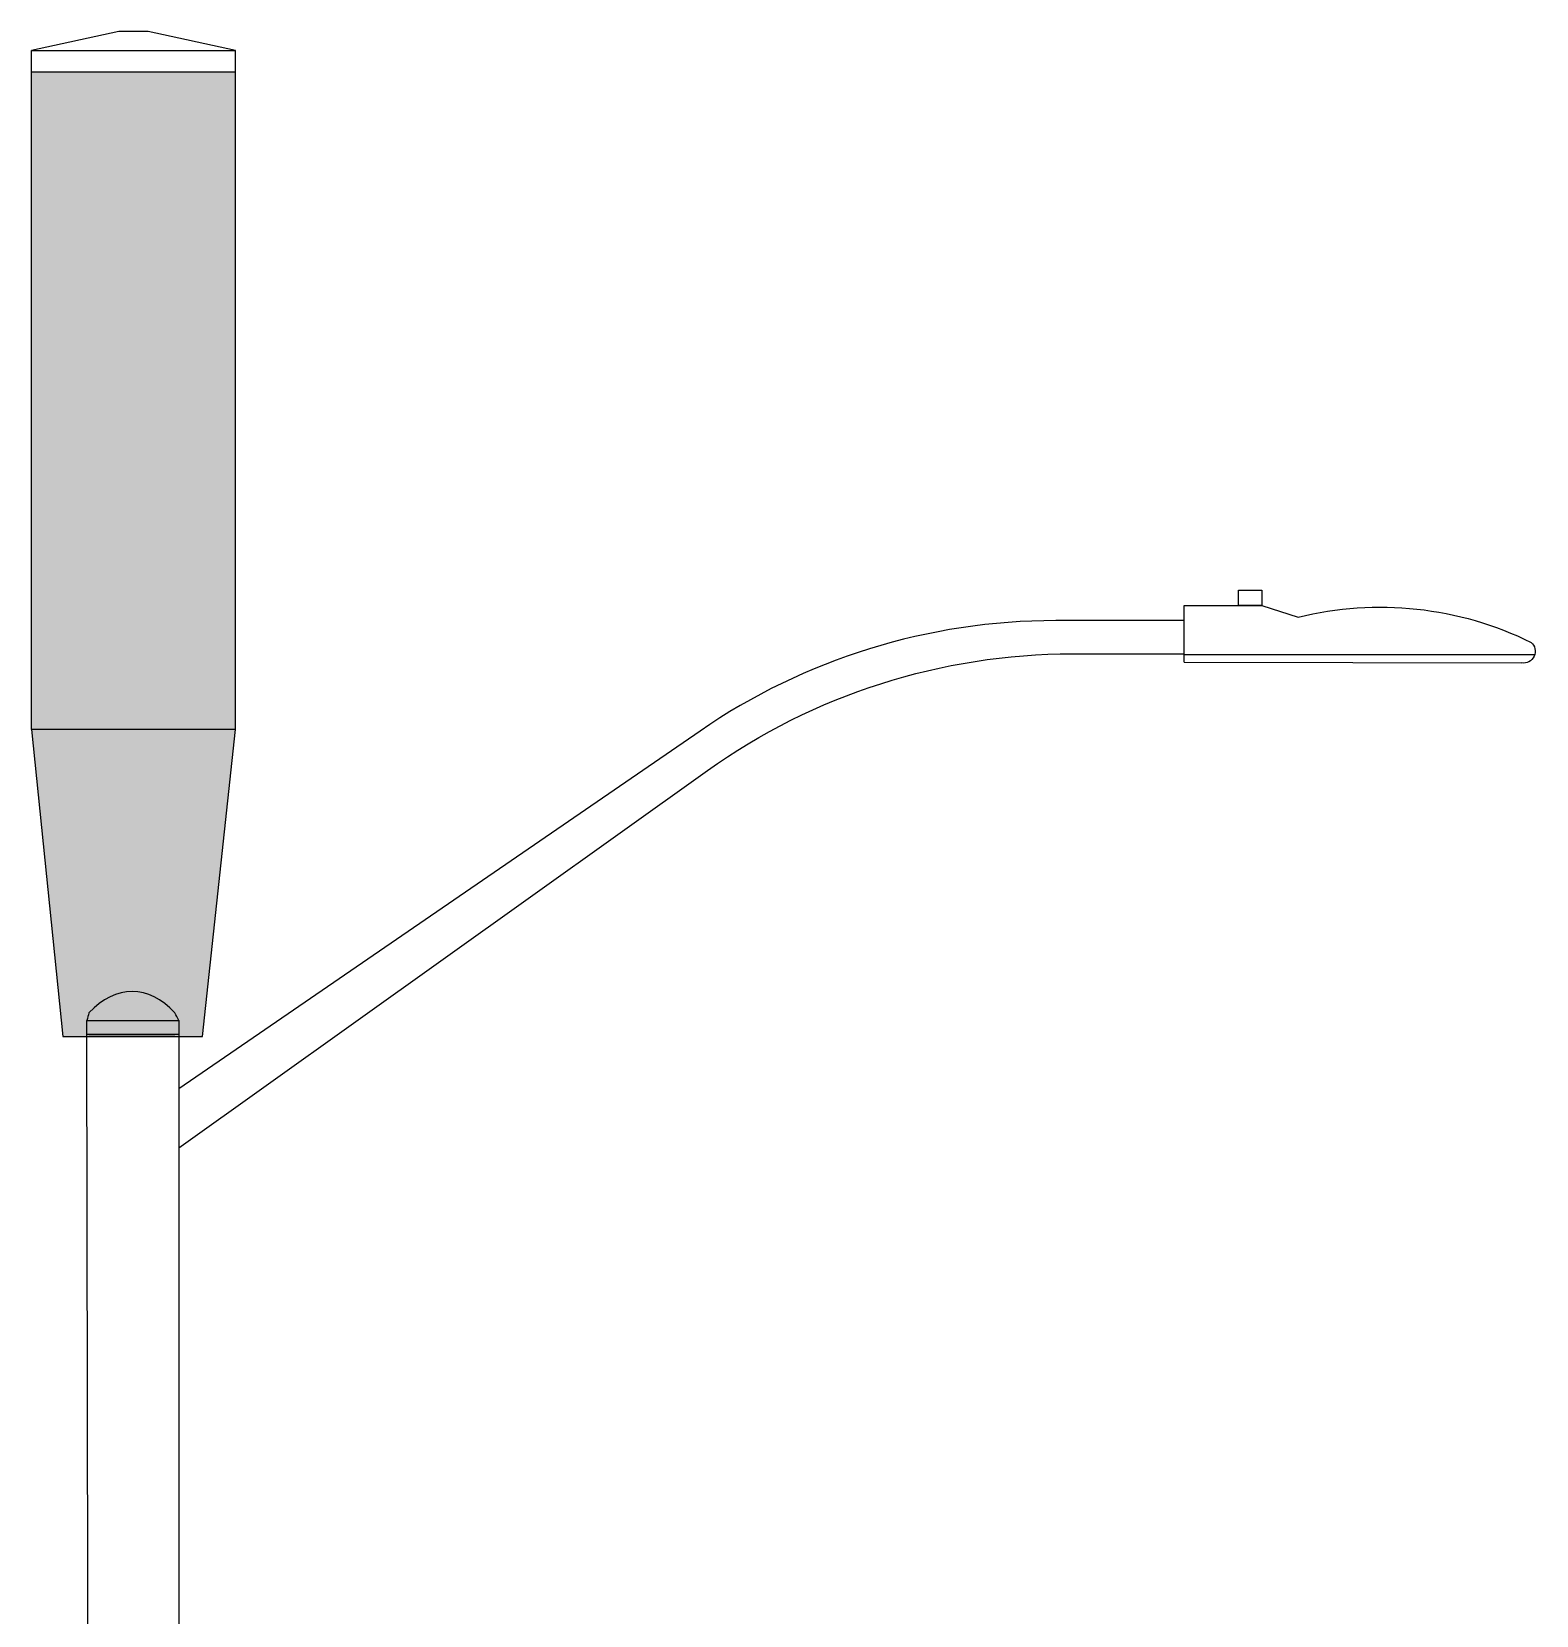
# Model space of a CAD drawing. Header units: inches. Extents: x -12627 to 89034, y -36671 to 6536.
# Drawn here: x 2108.1 to 2215.9, y -4325 to -4211.6 of the extents above; entities that cross this region are included whole.
import ezdxf

# ---------------------------------------------------------------- set-up
doc = ezdxf.new("R2010")
doc.units = ezdxf.units.IN
doc.header["$MEASUREMENT"] = 0
doc.set_wipeout_variables(frame=1)
doc.layers.add('07 (E) Equipment', color=1, linetype='Continuous')
doc.layers.add('11 (P) Equipment', color=170, linetype='Continuous')

# ---------------------------------------------------------------- blocks, each defined once
blk = doc.blocks.new('A$C602c45ab')
blk.add_lwpolyline([(77.58, 36.73), (75.9, 36.73), (75.9, 37.85), (77.58, 37.85)], close=True)
for points in [[(72, 32.67), (72, 36.73), (77.58, 36.73), (80.17, 35.9)], [(72, 35.04), (72, 35.37)], [(72, 33.23), (97.12, 33.23)], [(72, 32.67), (96.18, 32.63)]]:
    blk.add_lwpolyline(points)
blk.add_lwpolyline([(80.17, 35.9, -0.177652), (96.86, 34.1, -0.760415), (96.18, 32.63)], format="xyb")
blk.add_lwpolyline([(37.33, 27.75), (0, 2.11), (0, -2.11), (37.86, 24.91, -0.156209), (64, 33.28), (72, 33.28), (72, 35.66), (62.81, 35.66, 0.151622)], format="xyb", close=True)
blk = doc.blocks.new('A$C2D5D0226')
at = {"layer": '11 (P) Equipment', "true_color": 0xffffff, "transparency": 33554684}
h = blk.add_hatch(color=7, dxfattribs=at)
h.dxf.hatch_style = 1
h.paths.add_polyline_path([(7.35, 69.1), (-7.25, 69.1), (-7.25, 21.99), (7.35, 21.99)])
h = blk.add_hatch(color=7, dxfattribs=at)
h.dxf.hatch_style = 1
h.paths.add_polyline_path([(7.35, 21.99), (-7.25, 21.99), (-5, 0), (5, 0)])
at = {"lineweight": 25}
for points in [[(-7.25, 70.65), (7.35, 70.65), (1.1, 72), (-1, 72)], [(5, 0), (7.35, 21.99), (-7.25, 21.99), (-5, 0)]]:
    blk.add_lwpolyline(points, close=True, dxfattribs=at)
for points in [[(-7.25, 21.99), (-7.25, 70.65)], [(7.35, 21.99), (7.35, 70.65)]]:
    blk.add_lwpolyline(points, dxfattribs=at)
at = {"color": 7, "lineweight": 0, "true_color": 0xffffff}
blk.add_lwpolyline([(-5, 0), (-7.25, 21.99), (-7.25, 69.1)], dxfattribs=at)
at = {"color": 253, "lineweight": 25, "true_color": 0x98999d}
blk.add_lwpolyline([(7.35, 69.1), (-7.25, 69.1)], dxfattribs=at)
at = {"color": 7, "lineweight": 0, "true_color": 0xffffff}
blk.add_lwpolyline([(7.35, 21.99), (5, 0), (-5, 0), (-7.25, 21.99)], close=True, dxfattribs=at)

msp = doc.modelspace()

# ---------------------------------------------------------------- wipeouts: each hides what was drawn before it
msp.add_wipeout([(2112.49, -4603.59), (2118.73, -4603.59), (2118.68, -4283.42), (2112.09, -4283.42)]).dxf.layer = '07 (E) Equipment'

# ---------------------------------------------------------------- next in the draw order: linework, layer by layer
at = {"layer": '07 (E) Equipment'}
for points in [[(2112.49, -4603.59), (2112.49, -4507.64), (2112.09, -4283.42)], [(2112.24, -4283.42), (2118.38, -4283.42)], [(2118.68, -4283.42), (2118.68, -4436.62), (2118.73, -4483.6), (2118.73, -4603.59)]]:
    msp.add_lwpolyline(points, dxfattribs=at)
msp.add_open_spline([(2118.68, -4282.42), (2118.58, -4282.24), (2118.48, -4282.05), (2118.38, -4281.87), (2116.55, -4279.87), (2114.15, -4279.82), (2112.24, -4281.87), (2112.19, -4282.05), (2112.14, -4282.24), (2112.09, -4282.42), (2114.28, -4282.42), (2116.48, -4282.42), (2118.68, -4282.42), (2118.68, -4282.75), (2118.68, -4283.09), (2118.68, -4283.42), (2116.48, -4283.42), (2114.28, -4283.42), (2112.09, -4283.42), (2112.09, -4283.09), (2112.09, -4282.75), (2112.09, -4282.42)], degree=3, knots=[0, 0, 0, 0, 1, 1, 1, 2, 2, 2, 3, 3, 3, 4, 4, 4, 5, 5, 5, 6, 6, 6, 7, 7, 7, 7], dxfattribs=at)

# ---------------------------------------------------------------- next in the draw order: block references
for name, p in [('A$C2D5D0226', (2115.38, -4283.57)), ('A$C602c45ab', (2118.68, -4289.43))]:
    msp.add_blockref(name, p, dxfattribs=at)

doc.saveas('drawing.dxf')
